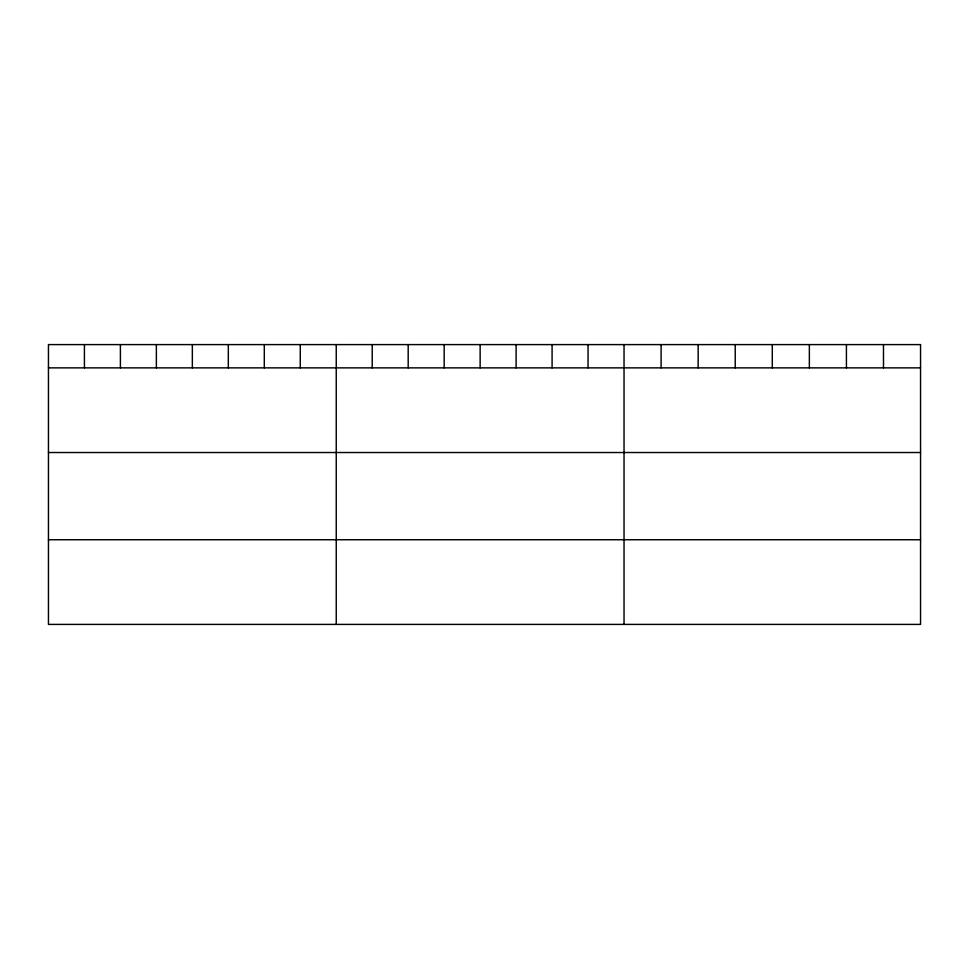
<?xml version="1.0" encoding="UTF-8"?>
<svg xmlns="http://www.w3.org/2000/svg" width="969" height="969" viewBox="0 0 969 969"><rect width="100%" height="100%" fill="white"/><g stroke="black" fill="none" stroke-linecap="round" stroke-linejoin="round"><path stroke-width="1.45" d="M48.45 367.869L920.55 367.869M48.45 452.523L920.55 452.523M48.45 539.745L920.55 539.745M883.486 344.601L883.486 367.869M846.421 344.601L846.421 367.869M809.357 344.601L809.357 367.869M772.293 344.601L772.293 367.869M735.229 344.601L735.229 367.869M698.164 344.601L698.164 367.869M661.1 344.601L661.1 367.869M624.036 344.601L624.036 624.399M588.062 344.601L588.062 367.869M552.088 344.601L552.088 367.869M516.114 344.601L516.114 367.869M480.139 344.601L480.139 367.869M444.165 344.601L444.165 367.869M408.191 344.601L408.191 367.869M372.217 344.601L372.217 367.869M336.243 344.601L336.243 624.399M300.269 344.601L300.269 367.869M264.295 344.601L264.295 367.869M228.321 344.601L228.321 367.869M192.346 344.601L192.346 367.869M156.372 344.601L156.372 367.869M120.398 344.601L120.398 367.869M84.424 344.601L84.424 367.869M920.55 344.601L48.45 344.601L48.45 624.399L920.55 624.399L920.55 344.601"/></g></svg>
